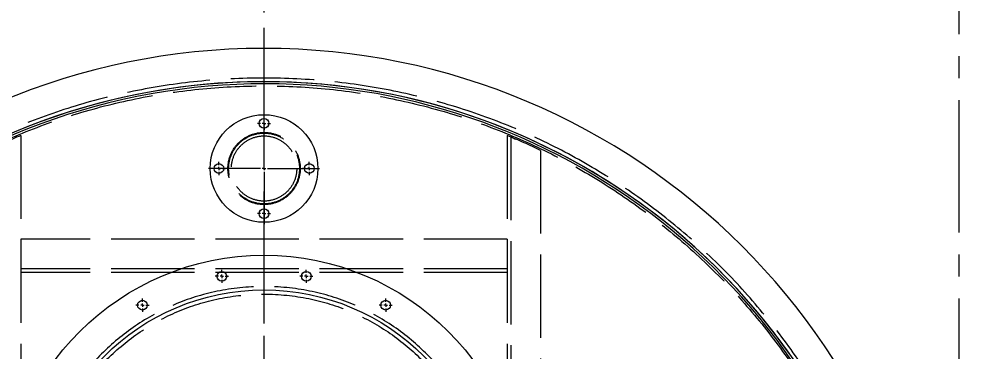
# Model space of a CAD drawing. Header units: millimetres. Extents: x 163705 to 1616509, y 81827 to 302547.
# Drawn here: x 1283582 to 1284949, y 149497 to 149975 of the extents above; entities that cross this region are included whole.
import ezdxf

# ---------------------------------------------------------------- set-up
doc = ezdxf.new("R2010")
doc.units = ezdxf.units.MM
doc.header["$LTSCALE"] = 10
doc.linetypes.add('ACAD_ISO02W100', pattern=[15, 12, -3])
doc.linetypes.add('CENTER2', pattern=[28.575000000000003, 19.05, -3.175, 3.175, -3.175])
for name, color, linetype, lineweight in [('1-中心线', 1, 'CENTER2', 0), ('1-标注', 3, 'Continuous', 0), ('1-虚线', 8, 'ACAD_ISO02W100', 0), ('1-设备轮廓', 2, 'Continuous', 18)]:
    doc.layers.add(name, color=color, linetype=linetype, lineweight=lineweight)
doc.styles.get("Standard").update_dxf_attribs({"font": 'arial.ttf'})
doc.dimstyles.new('AM_GB50$0', dxfattribs={"dimscale": 50, "dimtxt": 3.5, "dimasz": 3.5, "dimexe": 1, "dimexo": 1, "dimgap": 1.5, "dimtad": 1, "dimdsep": 46, "dimtxsty": 'Standard', "dimcen": 0, "dimclrd": 256, "dimclre": 256, "dimclrt": 2, "dimadec": 0, "dimazin": 2, "dimtp": 0.1, "dimtm": 0.1, "dimtfac": 0.71, "dimtdec": 3, "dimtmove": 0, "dimatfit": 3, "dimfxl": 0, "dimlwd": -1, "dimlwe": -1, "dimarcsym": 0})

# ---------------------------------------------------------------- blocks, each defined once
blk = doc.blocks.new('*D702')
at = {"layer": '1-标注', "transparency": 16777216}
for p, q in [((1281934.896026935, 149984.6202098956), (1281934.896026935, 152824.7709683768)), ((1283934.896026935, 149984.6202098956), (1283934.896026935, 152824.7709683768)), ((1282109.896026935, 152774.7709683768), (1283759.896026935, 152774.7709683768))]:
    blk.add_line(p, q, dxfattribs=at)
for points in [[(1282109.896026935, 152803.9376350434), (1282109.896026935, 152745.6043017101), (1281934.896026935, 152774.7709683768)], [(1283759.896026935, 152803.9376350434), (1283759.896026935, 152745.6043017101), (1283934.896026935, 152774.7709683768)]]:
    blk.add_solid(points, dxfattribs=at)
at = {"layer": 'Defpoints', "transparency": 16777216}
for p in [(1283934.896026935, 152774.7709683768), (1281934.896026935, 149934.6202098956), (1283934.896026935, 149934.6202098956)]:
    blk.add_point(p, dxfattribs=at)
at = {"layer": '1-标注', "transparency": 16777216, "insert": (1282934.896026935, 152939.1212412281), "char_height": 175, "attachment_point": 5}
blk.add_mtext('2000', dxfattribs=at)
blk = doc.blocks.new('*D703')
at = {"layer": '1-标注', "transparency": 16777216}
for p, q in [((1283934.896026935, 149984.6202098956), (1283934.896026935, 152824.7709683768)), ((1285934.896026935, 149984.6202098956), (1285934.896026935, 152824.7709683768)), ((1284109.896026935, 152774.7709683768), (1285759.896026935, 152774.7709683768))]:
    blk.add_line(p, q, dxfattribs=at)
for points in [[(1284109.896026935, 152803.9376350434), (1284109.896026935, 152745.6043017101), (1283934.896026935, 152774.7709683768)], [(1285759.896026935, 152803.9376350434), (1285759.896026935, 152745.6043017101), (1285934.896026935, 152774.7709683768)]]:
    blk.add_solid(points, dxfattribs=at)
at = {"layer": 'Defpoints', "transparency": 16777216}
for p in [(1285934.896026935, 152774.7709683768), (1283934.896026935, 149934.6202098956), (1285934.896026935, 149934.6202098956)]:
    blk.add_point(p, dxfattribs=at)
at = {"layer": '1-标注', "transparency": 16777216, "insert": (1284934.896026935, 152939.1212412281), "char_height": 175, "attachment_point": 5}
blk.add_mtext('2000', dxfattribs=at)
blk = doc.blocks.new('SW_CENTERMARKSYMBOL_3')
for p, q in [((-4.999999999999948, 0), (-10.50000000000001, 0)), ((0, 0), (-2.499999999999974, 0)), ((0, 4.999999999999948), (0, 10.49999999999993)), ((0, 0), (0, 2.499999999999974)), ((0, 0), (0, -2.500000000000058)), ((0, 0), (2.500000000000058, 0)), ((5.000000000000032, 0), (10.50000000000001, 0)), ((0, -5.000000000000032), (0, -10.50000000000001))]:
    blk.add_line(p, q)
blk = doc.blocks.new('SW_CENTERMARKSYMBOL_13')
at = {"layer": '1-中心线'}
for q in [(0, 1002.5), (0, 927.4999999999999)]:
    blk.add_line((0, 4.999999999999866), q, dxfattribs=at)
blk = doc.blocks.new('SW_CENTERMARKSYMBOL_14')
at = {"layer": '1-中心线'}
for p, q in [((0, 4.999999999999866), (0, 79.99999999999993)), ((-5.000000000000282, 0), (-79.99999999999993, 0)), ((0, 0), (-2.500000000000141, 0)), ((0, 0), (0, 2.499999999999725)), ((0, 0), (0, -2.500000000000141)), ((0, 0), (2.499999999999725, 0)), ((4.999999999999866, 0), (79.99999999999993, 0)), ((0, -5.000000000000282), (0, -79.99999999999993))]:
    blk.add_line(p, q, dxfattribs=at)
blk = doc.blocks.new('SW_CENTERMARKSYMBOL_15')
at = {"layer": '1-中心线'}
for p, q in [((-4.999999999999866, 0), (-9.499999999999787, 0)), ((0, 0), (-2.499999999999725, 0)), ((0, 4.999999999999866), (0, 9.499999999999787)), ((0, 0), (0, 2.499999999999725)), ((0, 0), (0, -2.500000000000141)), ((0, 0), (2.500000000000141, 0)), ((5.000000000000282, 0), (9.500000000000203, 0)), ((0, -5.000000000000282), (0, -9.500000000000203))]:
    blk.add_line(p, q, dxfattribs=at)
blk = doc.blocks.new('SW_CENTERMARKSYMBOL_16')
at = {"layer": '1-中心线'}
for p, q in [((-5.000000000000282, 0), (-9.500000000000203, 0)), ((0, 0), (-2.500000000000141, 0)), ((0, 4.999999999999866), (0, 9.499999999999787)), ((0, 0), (0, 2.499999999999725)), ((0, 0), (0, -2.500000000000141)), ((0, 0), (2.499999999999725, 0)), ((4.999999999999866, 0), (9.499999999999787, 0)), ((0, -5.000000000000282), (0, -9.500000000000203))]:
    blk.add_line(p, q, dxfattribs=at)
blk = doc.blocks.new('SW_CENTERMARKSYMBOL_17')
at = {"layer": '1-中心线'}
for p, q in [((-4.999999999999866, 0), (-9.500000000000203, 0)), ((0, 0), (-2.500000000000141, 0)), ((0, 4.999999999999866), (0, 9.499999999999787)), ((0, 0), (0, 2.499999999999725)), ((0, 0), (0, -2.500000000000141)), ((0, 0), (2.500000000000141, 0)), ((4.999999999999866, 0), (9.499999999999787, 0)), ((0, -5.000000000000282), (0, -9.500000000000203))]:
    blk.add_line(p, q, dxfattribs=at)
blk = doc.blocks.new('SW_CENTERMARKSYMBOL_18')
at = {"layer": '1-中心线'}
for p, q in [((-5.000000000000282, 0), (-9.500000000000203, 0)), ((0, 0), (-2.500000000000141, 0)), ((0, 4.999999999999866), (0, 9.500000000000203)), ((0, 0), (0, 2.500000000000141)), ((0, 0), (0, -2.500000000000141)), ((0, 0), (2.499999999999725, 0)), ((4.999999999999866, 0), (9.499999999999787, 0)), ((0, -4.999999999999866), (0, -9.500000000000203))]:
    blk.add_line(p, q, dxfattribs=at)
blk = doc.blocks.new('SW_CENTERMARKSYMBOL_19')
at = {"layer": '1-中心线'}
for p, q in [((-4.999999999999866, 0), (-9.499999999999787, 0)), ((0, 0), (-2.500000000000141, 0)), ((0, 5.000000000000282), (0, 9.500000000000203)), ((0, 0), (0, 2.500000000000141)), ((0, 0), (0, -2.499999999999725)), ((0, 0), (2.500000000000141, 0)), ((4.999999999999866, 0), (9.500000000000203, 0)), ((0, -4.999999999999866), (0, -9.499999999999787))]:
    blk.add_line(p, q, dxfattribs=at)
blk = doc.blocks.new('SW_CENTERMARKSYMBOL_34')
at = {"layer": '1-中心线'}
for p, q in [((-5.000000000000282, 0), (-9.500000000000203, 0)), ((0, 0), (-2.500000000000141, 0)), ((0, 4.999999999999866), (0, 9.499999999999787)), ((0, 0), (0, 2.500000000000141)), ((0, 0), (0, -2.500000000000141)), ((0, 0), (2.499999999999725, 0)), ((4.999999999999866, 0), (9.499999999999787, 0)), ((0, -4.999999999999866), (0, -9.500000000000203))]:
    blk.add_line(p, q, dxfattribs=at)
blk = doc.blocks.new('SW_CENTERMARKSYMBOL_35')
at = {"layer": '1-中心线'}
for p, q in [((-4.999999999999866, 0), (-9.499999999999787, 0)), ((0, 0), (-2.499999999999725, 0)), ((0, 4.999999999999866), (0, 9.499999999999787)), ((0, 0), (0, 2.500000000000141)), ((0, 0), (0, -2.500000000000141)), ((0, 0), (2.500000000000141, 0)), ((5.000000000000282, 0), (9.500000000000203, 0)), ((0, -4.999999999999866), (0, -9.500000000000203))]:
    blk.add_line(p, q, dxfattribs=at)
blk = doc.blocks.new('SW_CENTERMARKSYMBOL_36')
at = {"layer": '1-中心线'}
for p, q in [((-4.999999999999866, 0), (-9.500000000000203, 0)), ((0, 0), (-2.500000000000141, 0)), ((0, 4.999999999999866), (0, 9.499999999999787)), ((0, 0), (0, 2.499999999999725)), ((0, 0), (0, -2.500000000000141)), ((0, 0), (2.500000000000141, 0)), ((4.999999999999866, 0), (9.499999999999787, 0)), ((0, -5.000000000000282), (0, -9.500000000000203))]:
    blk.add_line(p, q, dxfattribs=at)
blk = doc.blocks.new('SW_CENTERMARKSYMBOL_37')
at = {"layer": '1-中心线'}
for p, q in [((0, 4.999999999999866), (0, 377.4999999999998)), ((-5.000000000000282, 0), (-377.5000000000001, 0)), ((0, 0), (-2.500000000000141, 0)), ((0, 0), (0, 2.499999999999933)), ((0, 0), (0, -2.500000000000141)), ((0, 0), (2.499999999999725, 0)), ((4.999999999999866, 0), (377.4999999999997, 0)), ((0, -5.000000000000074), (0, -377.5000000000001))]:
    blk.add_line(p, q, dxfattribs=at)
blk = doc.blocks.new('LFHBF-LC1-00C_俯视图')
at = {"layer": '1-虚线', "lineweight": 18}
for p, q in [((652.4999999999964, 1850.078314965643), (652.5000000000023, 154.9216850343551)), ((1352.499999999996, 1850.078314965645), (1352.500000000002, 154.9216850343576)), ((1357.799999999997, 1847.870279818259), (1357.800000000002, 157.1297201817431)), ((1400.499999999996, 1828.626503630045), (1400.500000000002, 176.3734963699583)), ((652.4999999999982, 1700.499999999999), (652.4999999999982, 1652.499999999999)), ((1352.499999999998, 1700.500000000001), (652.4999999999982, 1700.499999999999)), ((1352.499999999998, 1700.500000000001), (1352.499999999998, 1652.500000000001)), ((1352.499999999998, 1657.800000000002), (652.4999999999982, 1657.799999999999)), ((1352.499999999998, 1652.500000000001), (652.4999999999982, 1652.499999999999))]:
    blk.add_line(p, q, dxfattribs=at)
at = {"layer": '1-虚线', "lineweight": 18, "flags": 128}
blk.add_lwpolyline([(1357.799999999997, 1847.870279818259), (1358.198542724122, 1847.702666053495), (1359.328922123432, 1847.22606230436), (1361.096201500688, 1846.477348196785), (1363.438496783783, 1845.478292448544), (1364.963772293856, 1844.823580208051)], dxfattribs=at)
at = {"layer": '1-虚线', "lineweight": 18}
for centre, radius in [((1002.5, 1002.5), 919), ((1002.5, 1802.5), 52), ((1002.5, 1802.5), 51), ((1002.5, 1802.5), 47), ((1002.5, 1302.5), 319)]:
    blk.add_circle(centre, radius, dxfattribs=at)
for centre, radius, start, end in [((1002.5, 1002.5), 930.3000000000004, 270.0619413953247, 270), ((1002.5, 1002.5), 916.9999999999999, 112.4377467555621, 115.7232051767476), ((1002.5, 1002.5), 916.9999999999999, 64.27679482325242, 67.56225324443793), ((1002.5, 1302.5), 329.9999999999994, 270.3525916378453, 270)]:
    blk.add_arc(centre, radius, start, end, dxfattribs=at)
at = {"layer": '1-设备轮廓'}
for centre, radius in [((1002.5, 1802.5), 77.49999999999955), ((1002.5, 1867.5), 6.999999999999545), ((937.4999999999991, 1802.5), 7), ((1067.5, 1802.5), 6.999999999999545), ((1002.5, 1737.5), 6.999999999999545), ((1002.5, 1302.499999999997), 375.0000000000005), ((941.7231378165766, 1647.182713554273), 7), ((1063.276862183428, 1647.18271355427), 7), ((1002.5, 1302.499999999997), 325), ((827.5000000000023, 1605.608891324552), 7), ((1177.500000000002, 1605.60889132455), 7)]:
    blk.add_circle(centre, radius, dxfattribs=at)
for radius, start, end in [(973.0000000000005, 270.0619413953247, 270), (925.0000000000003, 20.23955051540214, 180), (925.0000000000003, 20.23955051540214, 270), (922.0000000000007, 20.30830432585806, 339.6916956741541)]:
    blk.add_arc((1002.5, 1002.5), radius, start, end, dxfattribs=at)
at = {"layer": '1-中心线'}
for name, p in [('SW_CENTERMARKSYMBOL_13', (1002.5, 1002.5)), ('SW_CENTERMARKSYMBOL_14', (1002.5, 1802.5)), ('SW_CENTERMARKSYMBOL_18', (1002.5, 1867.5)), ('SW_CENTERMARKSYMBOL_15', (937.4999999999991, 1802.5)), ('SW_CENTERMARKSYMBOL_3', (1002.5, 1802.5)), ('SW_CENTERMARKSYMBOL_17', (1067.5, 1802.5)), ('SW_CENTERMARKSYMBOL_16', (1002.5, 1737.5)), ('SW_CENTERMARKSYMBOL_37', (1002.5, 1302.499999999997)), ('SW_CENTERMARKSYMBOL_36', (941.7231378165766, 1647.182713554273)), ('SW_CENTERMARKSYMBOL_35', (1063.276862183428, 1647.18271355427)), ('SW_CENTERMARKSYMBOL_19', (827.5000000000023, 1605.608891324552)), ('SW_CENTERMARKSYMBOL_34', (1177.500000000002, 1605.60889132455))]:
    blk.add_blockref(name, p, dxfattribs=at)

msp = doc.modelspace()

# ---------------------------------------------------------------- linework, layer by layer
at = {"layer": '1-中心线'}
msp.add_line((1284934.896026935, 151286.6532580949), (1284934.896026935, 142232.6102088764), dxfattribs=at)

# ---------------------------------------------------------------- block references
msp.add_blockref('LFHBF-LC1-00C_俯视图', (1282932.384503346, 147957.1202098956))

# ---------------------------------------------------------------- dimensions: what is measured, and where the dimension line sits
at = {"layer": '1-标注'}
for base, p1, p2, picture, middle in [((1283934.896026935, 152774.7709683768), (1281934.896026935, 149934.6202098956), (1283934.896026935, 149934.6202098956), '*D702', (1282934.896026935, 152939.1212412281)), ((1285934.896026935, 152774.7709683768), (1283934.896026935, 149934.6202098956), (1285934.896026935, 149934.6202098956), '*D703', (1284934.896026935, 152939.1212412281))]:
    dim = msp.add_linear_dim(base=base, p1=p1, p2=p2, dimstyle='AM_GB50$0', override={"dimtmove": 1}, dxfattribs=at)
    dim.commit()
    dim.dimension.update_dxf_attribs({"geometry": picture, "text_midpoint": middle})

doc.saveas('drawing.dxf')
